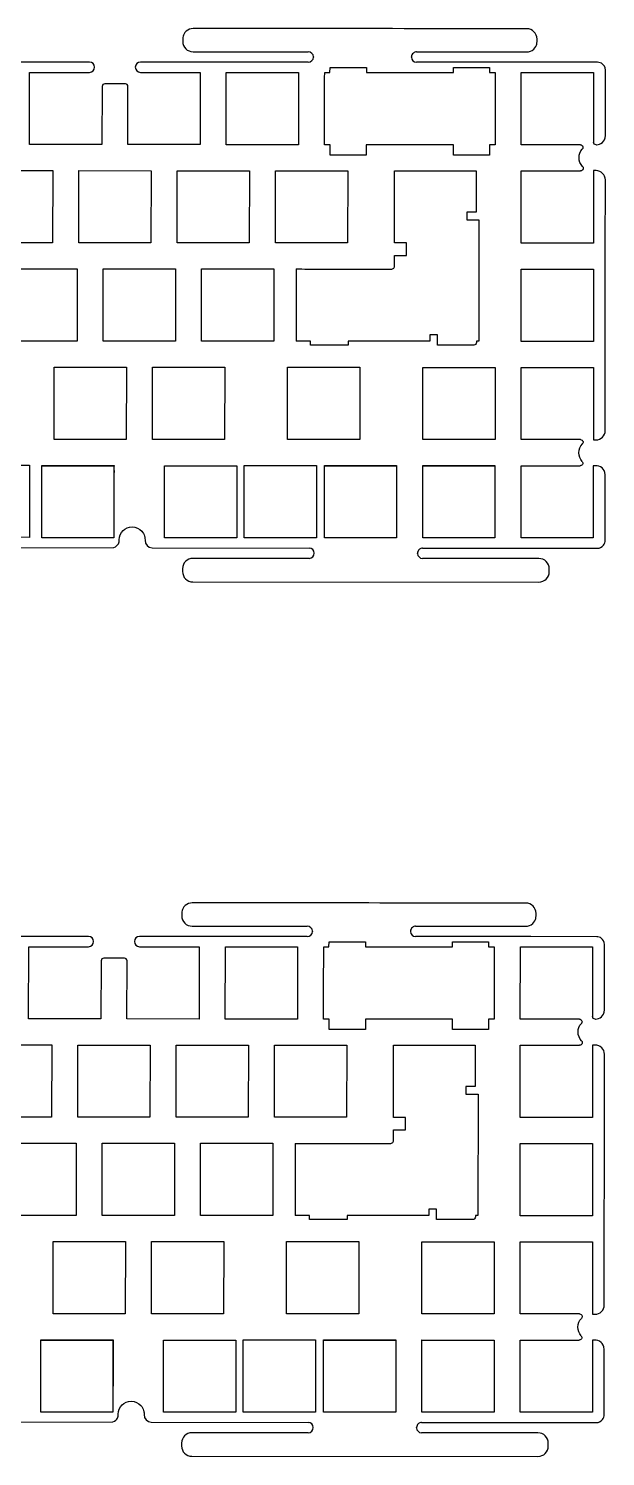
# Model space of a CAD drawing. Header units: millimetres. Extents: x 629 to 934, y -303 to 163.
# Drawn here: x 821.6 to 933.3, y -113.5 to 163.3 of the extents above; entities that cross this region are included whole.
import ezdxf

# ---------------------------------------------------------------- set-up
doc = ezdxf.new("R2010")
doc.units = ezdxf.units.MM
doc.header["$MEASUREMENT"] = 0
doc.layers.get('0').update_dxf_attribs({"lineweight": 0})

msp = doc.modelspace()

# ---------------------------------------------------------------- linework, layer by layer
at = {"color": 2, "lineweight": 25, "true_color": 0xf1eb1f}
for p, q in [((853.42, 158.81), (875.75, 158.8)), ((876.74, 157.8), (876.74, 157.79)), ((895.74, 157.78), (895.74, 157.8)), ((828.33, 156.82), (806.1, 156.83)), ((830.76, 156.82), (828.33, 156.82)), ((833.33, 156.82), (830.76, 156.82)), ((834.33, 155.82), (834.33, 155.82)), ((842.24, 155.81), (842.24, 155.81)), ((875.75, 156.8), (843.24, 156.81)), ((919.06, 156.77), (896.73, 156.78)), ((931.81, 156.77), (919.06, 156.77)), ((821.76, 140.82), (821.76, 154.82)), ((821.76, 154.82), (833.33, 154.82)), ((840.31, 152.59), (836.31, 152.59)), ((843.24, 154.81), (854.81, 154.81)), ((854.81, 154.81), (854.81, 140.81)), ((917.01, 140.77), (917.01, 154.77)), ((917.01, 154.77), (931.01, 154.77)), ((931.01, 154.77), (931.01, 141.27)), ((835.81, 152.1), (835.76, 140.82)), ((840.81, 140.81), (840.81, 152.09)), ((835.76, 140.82), (821.76, 140.82)), ((854.81, 140.81), (840.81, 140.81)), ((928.47, 140.77), (917.01, 140.77)), ((892.43, 121.74), (892.44, 135.74)), ((892.43, 121.74), (892.44, 135.74)), ((892.44, 135.74), (908.27, 135.73)), ((892.44, 135.74), (908.27, 135.73)), ((908.27, 135.73), (908.27, 127.73)), ((908.27, 135.73), (908.27, 127.73)), ((917, 121.72), (917, 135.72)), ((917, 135.72), (928.51, 135.72)), ((931, 135.77), (931, 121.72)), ((908.27, 127.73), (906.44, 127.73)), ((906.44, 127.73), (906.44, 126.2)), ((906.44, 126.2), (908.82, 126.2)), ((908.82, 126.2), (908.8, 102.68)), ((894.79, 121.74), (892.43, 121.74)), ((894.79, 121.74), (892.43, 121.74)), ((892.43, 119.29), (894.79, 119.29)), ((894.79, 119.29), (894.79, 121.74)), ((931, 121.72), (917, 121.72)), ((873.38, 116.7), (873.37, 102.7)), ((876.18, 102.7), (873.37, 102.7)), ((876.18, 101.94), (876.18, 102.7)), ((899.28, 102.68), (883.5, 102.69)), ((883.5, 102.69), (883.5, 101.94)), ((900.8, 103.93), (899.28, 103.93)), ((899.28, 103.93), (899.28, 102.68)), ((900.8, 101.93), (900.8, 103.93)), ((908.8, 102.68), (908.31, 102.68)), ((883.5, 101.94), (876.18, 101.94)), ((916.98, 83.62), (916.98, 97.62)), ((916.98, 97.62), (930.98, 97.62)), ((930.98, 97.62), (930.98, 83.57)), ((928.48, 83.62), (916.98, 83.62)), ((824.1, 65.62), (824.11, 78.62)), ((824.1, 78.57), (838.1, 78.57)), ((824.1, 64.57), (824.1, 78.57)), ((824.11, 78.62), (828.61, 78.62)), ((828.61, 78.62), (832.61, 78.62)), ((838.1, 78.57), (838.1, 64.57)), ((847.91, 78.57), (861.91, 78.57)), ((847.91, 64.57), (847.91, 78.57)), ((861.91, 78.57), (861.91, 64.57)), ((878.87, 78.57), (892.87, 78.57)), ((878.87, 64.57), (878.87, 78.57)), ((892.87, 78.57), (892.87, 64.57)), ((897.92, 78.57), (911.92, 78.57)), ((897.92, 64.57), (897.92, 78.57)), ((911.92, 78.57), (911.92, 64.57)), ((916.97, 64.57), (916.97, 78.57)), ((916.97, 78.57), (928.44, 78.57)), ((916.97, 64.57), (916.97, 78.57)), ((930.97, 78.57), (930.97, 64.57)), ((930.97, 78.57), (930.97, 64.57)), ((824.1, 64.62), (824.1, 65.62)), ((838.1, 64.61), (824.1, 64.62)), ((838.1, 64.57), (824.1, 64.57)), ((838.1, 65.57), (838.1, 64.61)), ((861.91, 64.57), (847.91, 64.57)), ((892.87, 64.57), (878.87, 64.57)), ((911.92, 64.57), (897.92, 64.57)), ((930.97, 64.57), (916.97, 64.57)), ((930.97, 64.57), (916.97, 64.57)), ((792.63, 62.63), (838.1, 62.71)), ((845.49, 62.61), (875.92, 62.6)), ((876.91, 61.6), (876.91, 61.59)), ((896.91, 61.57), (896.91, 61.59)), ((875.92, 60.6), (853.39, 60.6)), ((920.43, 60.57), (897.9, 60.58)), ((853.39, 56.03), (920.43, 56)), ((853.24, -10.7), (875.56, -10.71)), ((828.15, -12.69), (805.91, -12.67)), ((830.58, -12.69), (828.15, -12.69)), ((833.15, -12.69), (830.58, -12.69)), ((834.15, -13.69), (834.15, -13.69)), ((842.06, -13.69), (842.06, -13.69)), ((875.56, -12.71), (843.06, -12.69)), ((876.55, -11.7), (876.55, -11.72)), ((895.55, -11.73), (895.55, -11.71)), ((918.87, -12.73), (896.54, -12.72)), ((931.63, -12.74), (918.87, -12.73)), ((821.57, -28.68), (821.58, -14.68)), ((821.58, -14.68), (833.15, -14.69)), ((843.06, -14.69), (854.63, -14.7)), ((854.63, -14.7), (854.62, -28.7)), ((916.82, -28.73), (916.83, -14.73)), ((916.83, -14.73), (930.83, -14.74)), ((930.83, -14.74), (930.82, -28.24)), ((835.62, -17.41), (835.57, -28.69)), ((840.13, -16.91), (836.12, -16.91)), ((840.62, -28.69), (840.63, -17.41)), ((835.57, -28.69), (821.57, -28.68)), ((854.62, -28.7), (840.62, -28.69)), ((928.28, -28.73), (916.82, -28.73)), ((892.25, -47.77), (892.25, -33.77)), ((892.25, -33.77), (908.08, -33.78)), ((892.25, -47.77), (892.25, -33.77)), ((892.25, -33.77), (908.08, -33.78)), ((908.08, -33.78), (908.08, -41.77)), ((908.08, -33.78), (908.08, -41.77)), ((916.81, -47.78), (916.82, -33.78)), ((916.82, -33.78), (928.32, -33.78)), ((930.82, -33.74), (930.81, -47.79)), ((908.08, -41.77), (906.25, -41.77)), ((906.25, -41.77), (906.25, -43.3)), ((906.25, -43.3), (908.63, -43.3)), ((908.63, -43.3), (908.62, -66.82)), ((894.61, -47.77), (892.25, -47.77)), ((894.61, -47.77), (892.25, -47.77)), ((894.61, -50.21), (894.61, -47.77)), ((930.81, -47.79), (916.81, -47.78)), ((892.25, -50.21), (894.61, -50.21)), ((873.19, -52.81), (873.19, -66.81)), ((900.62, -65.57), (899.09, -65.57)), ((899.09, -65.57), (899.09, -66.82)), ((900.62, -67.57), (900.62, -65.57)), ((875.99, -66.81), (873.19, -66.81)), ((875.99, -67.56), (875.99, -66.81)), ((883.31, -67.56), (875.99, -67.56)), ((899.09, -66.82), (883.31, -66.81)), ((883.31, -66.81), (883.31, -67.56)), ((908.62, -66.82), (908.12, -66.82)), ((916.79, -85.88), (916.8, -71.88)), ((916.8, -71.88), (930.8, -71.89)), ((930.8, -71.89), (930.79, -85.94)), ((928.3, -85.88), (916.79, -85.88)), ((823.91, -103.88), (823.92, -90.88)), ((823.91, -90.94), (837.91, -90.94)), ((823.91, -104.94), (823.91, -90.94)), ((823.92, -90.88), (828.42, -90.88)), ((828.42, -90.88), (832.42, -90.89)), ((837.91, -90.94), (837.91, -104.94)), ((847.72, -90.94), (861.73, -90.94)), ((847.72, -104.94), (847.72, -90.94)), ((861.73, -90.94), (861.73, -104.94)), ((878.68, -90.94), (892.68, -90.94)), ((878.68, -104.94), (878.68, -90.94)), ((892.68, -90.94), (892.68, -104.94)), ((897.73, -90.94), (911.73, -90.94)), ((897.73, -104.94), (897.73, -90.94)), ((911.73, -90.94), (911.73, -104.94)), ((916.78, -104.93), (916.79, -90.93)), ((916.78, -104.94), (916.78, -90.94)), ((916.79, -90.93), (928.25, -90.93)), ((930.79, -90.94), (930.78, -104.94)), ((930.78, -90.94), (930.78, -104.94)), ((823.91, -104.88), (823.91, -103.88)), ((837.91, -104.89), (823.91, -104.88)), ((837.91, -104.94), (823.91, -104.94)), ((837.91, -103.93), (837.91, -104.89)), ((861.73, -104.94), (847.72, -104.94)), ((892.68, -104.94), (878.68, -104.94)), ((911.73, -104.94), (897.73, -104.94)), ((930.78, -104.94), (916.78, -104.93)), ((930.78, -104.94), (916.78, -104.94)), ((792.44, -106.88), (837.91, -106.8)), ((845.3, -106.89), (875.73, -106.91)), ((876.72, -107.9), (876.72, -107.92)), ((896.72, -107.93), (896.72, -107.91)), ((875.73, -108.91), (853.2, -108.9)), ((920.24, -108.93), (897.71, -108.92)), ((853.2, -113.47), (920.24, -113.5))]:
    msp.add_line(p, q, dxfattribs=at)
for points in [[(903.88, 154.78), (903.88, 155.78), (910.88, 155.78), (910.88, 154.78), (910.96, 154.78), (911.98, 154.76), (911.96, 147.71), (911.96, 141.72), (911.94, 140.75), (910.87, 140.76), (910.87, 138.78), (903.87, 138.78), (903.87, 140.78), (886.99, 140.79), (886.99, 138.79), (879.99, 138.79), (879.99, 140.77), (878.89, 140.79), (878.91, 147.56), (878.91, 153.79), (878.93, 154.81), (879.91, 154.79), (879.96, 155.79), (887, 155.79), (887, 154.79)], [(859.86, 154.8), (873.86, 154.8), (873.86, 140.8), (859.86, 140.8)], [(826.23, 135.77), (826.22, 121.77), (812.22, 121.78), (812.23, 135.78)], [(831.27, 121.77), (831.28, 135.77), (845.28, 135.76), (845.27, 121.76)], [(864.32, 121.75), (850.32, 121.76), (850.33, 135.76), (864.33, 135.75)], [(883.37, 121.74), (869.37, 121.75), (869.38, 135.75), (883.38, 135.74)], [(830.98, 116.72), (830.97, 102.72), (816.97, 102.72), (816.98, 116.72)], [(850.02, 102.71), (836.02, 102.72), (836.03, 116.72), (850.03, 116.71)], [(855.08, 116.71), (869.08, 116.7), (869.07, 102.7), (855.07, 102.71)], [(930.99, 102.67), (916.99, 102.67), (916.99, 116.67), (930.99, 116.67)], [(826.5, 97.67), (840.5, 97.66), (840.49, 83.66), (826.49, 83.67)], [(845.54, 83.66), (845.55, 97.66), (859.55, 97.65), (859.54, 83.65)], [(871.73, 83.65), (871.74, 97.65), (885.74, 97.64), (885.73, 83.64)], [(897.93, 97.63), (911.93, 97.63), (911.93, 83.63), (897.93, 83.63)], [(805.17, 64.68), (805.19, 78.68), (821.73, 78.68), (821.73, 64.66), (806.18, 64.68), (805.18, 64.68), (805.18, 64.68)], [(863.35, 78.6), (877.32, 78.59), (877.32, 64.59), (863.34, 64.6)], [(878.87, 78.59), (892.87, 78.59), (892.87, 64.59), (878.87, 64.59)], [(897.92, 78.58), (911.92, 78.58), (911.92, 64.58), (897.92, 64.58)], [(903.69, -14.72), (903.69, -13.72), (910.69, -13.73), (910.69, -14.73), (910.78, -14.73), (911.79, -14.74), (911.77, -21.79), (911.77, -27.78), (911.76, -28.76), (910.68, -28.74), (910.68, -30.73), (903.68, -30.72), (903.68, -28.72), (886.81, -28.71), (886.81, -30.71), (879.81, -30.71), (879.81, -28.74), (878.71, -28.72), (878.72, -21.94), (878.73, -15.71), (878.74, -14.69), (879.73, -14.71), (879.77, -13.71), (886.81, -13.71), (886.81, -14.71)], [(859.68, -14.7), (873.68, -14.71), (873.67, -28.71), (859.67, -28.7)], [(826.04, -33.73), (826.03, -47.73), (812.03, -47.73), (812.04, -33.73)], [(831.08, -47.74), (831.09, -33.74), (845.09, -33.74), (845.08, -47.74)], [(864.13, -47.75), (850.13, -47.75), (850.14, -33.75), (864.14, -33.75)], [(883.18, -47.76), (869.18, -47.76), (869.19, -33.76), (883.19, -33.76)], [(830.79, -52.79), (830.79, -66.79), (816.79, -66.78), (816.79, -52.78)], [(849.84, -66.8), (835.84, -66.79), (835.84, -52.79), (849.84, -52.8)], [(854.89, -52.8), (868.89, -52.8), (868.89, -66.8), (854.89, -66.8)], [(930.8, -66.84), (916.8, -66.83), (916.81, -52.83), (930.81, -52.84)], [(826.31, -71.83), (840.31, -71.84), (840.3, -85.84), (826.3, -85.83)], [(845.35, -85.84), (845.36, -71.84), (859.36, -71.85), (859.35, -85.85)], [(871.55, -85.86), (871.55, -71.86), (885.55, -71.86), (885.55, -85.86)], [(897.75, -71.87), (911.75, -71.88), (911.74, -85.88), (897.74, -85.87)], [(863.16, -90.9), (877.14, -90.91), (877.13, -104.91), (863.16, -104.9)], [(878.69, -90.91), (892.69, -90.92), (892.68, -104.92), (878.68, -104.91)], [(897.74, -90.92), (911.74, -90.93), (911.73, -104.93), (897.73, -104.92)]]:
    msp.add_lwpolyline(points, close=True, dxfattribs=at)
for points, knots in [([(896.73, 158.78), (900.78, 158.78), (904.82, 158.78), (908.41, 158.78), (910.24, 158.78), (911.96, 158.78), (913.49, 158.78), (914.19, 158.78), (914.85, 158.78), (915.48, 158.78), (915.92, 158.78), (916.42, 158.78), (917.01, 158.77), (917.34, 158.77), (917.69, 158.77), (918.06, 158.77), (918.51, 158.77), (919.06, 158.97), (919.43, 159.31), (919.76, 159.63), (919.94, 160.03), (920, 160.28), (920.03, 160.41), (920.06, 160.56), (920.06, 160.77), (920.06, 160.91), (920.06, 161.14), (920.06, 161.28), (920.06, 162.38), (919.17, 163.28), (918.06, 163.28), (905.1, 163.28), (892.13, 163.29), (881.39, 163.3), (876.02, 163.3), (871.2, 163.3), (867.23, 163.3), (866.14, 163.3), (865.11, 163.3), (864.15, 163.3), (863.57, 163.31), (863, 163.31), (862.32, 163.31), (860.07, 163.31), (857, 163.31), (853.42, 163.31), (852.99, 163.31), (852.45, 163.13), (852.08, 162.8), (851.73, 162.48), (851.55, 162.06), (851.49, 161.82), (851.45, 161.68), (851.42, 161.53), (851.42, 161.31), (851.42, 161.18), (851.42, 160.95), (851.42, 160.81), (851.42, 159.7), (852.32, 158.81), (853.42, 158.81)], [0, 0, 0, 0, 1, 1, 1, 2, 2, 2, 3, 3, 3, 4, 4, 4, 5, 5, 5, 6, 6, 6, 7, 7, 7, 8, 8, 8, 9, 9, 9, 10, 10, 10, 11, 11, 11, 12, 12, 12, 13, 13, 13, 14, 14, 14, 15, 15, 15, 16, 16, 16, 17, 17, 17, 18, 18, 18, 19, 19, 19, 20, 20, 20, 20]), ([(896.73, 158.78), (896.51, 158.79), (896.29, 158.71), (896.11, 158.57), (895.88, 158.38), (895.74, 158.09), (895.74, 157.8)], [0, 0, 0, 0, 1, 1, 1, 2, 2, 2, 2]), ([(895.74, 157.78), (895.74, 157.23), (896.18, 156.79), (896.73, 156.78), (896.73, 156.78), (896.73, 156.78), (896.73, 156.78)], [0, 0, 0, 0, 1, 1, 1, 2, 2, 2, 2]), ([(931.51, 140.77), (931.51, 140.77), (931.57, 140.77), (931.6, 140.77), (931.99, 140.79), (932.37, 140.92), (932.72, 141.24), (933.01, 141.51), (933.31, 141.92), (933.31, 142.57), (933.31, 143.32), (933.31, 144.29), (933.31, 145.46), (933.31, 147.19), (933.31, 149.29), (933.31, 151.12), (933.31, 152.44), (933.31, 153.6), (933.31, 154.46), (933.31, 154.76), (933.31, 155.02), (933.31, 155.27), (933.31, 155.86), (933.03, 156.21), (932.76, 156.43), (932.46, 156.68), (932.14, 156.77), (931.81, 156.77)], [0, 0, 0, 0, 1, 1, 1, 2, 2, 2, 3, 3, 3, 4, 4, 4, 5, 5, 5, 6, 6, 6, 7, 7, 7, 8, 8, 8, 9, 9, 9, 9]), ([(931.51, 140.77), (931.38, 140.77), (931.24, 140.82), (931.15, 140.91), (931.06, 141.01), (931.01, 141.14), (931.01, 141.27)], [0, 0, 0, 0, 1, 1, 1, 2, 2, 2, 2]), ([(928.88, 136.56), (928.46, 137.01), (928.2, 137.61), (928.2, 138.27), (928.2, 138.91), (928.44, 139.49), (928.84, 139.94)], [0, 0, 0, 0, 1, 1, 1, 2, 2, 2, 2]), ([(928.47, 140.77), (928.58, 140.77), (928.69, 140.73), (928.77, 140.66), (928.86, 140.6), (928.92, 140.5), (928.95, 140.4), (928.98, 140.29), (928.97, 140.17), (928.93, 140.07), (928.91, 140.02), (928.88, 139.98), (928.84, 139.94)], [0, 0, 0, 0, 1, 1, 1, 2, 2, 2, 3, 3, 3, 4, 4, 4, 4]), ([(928.88, 136.56), (928.91, 136.52), (928.95, 136.47), (928.97, 136.42), (929.01, 136.32), (929.02, 136.21), (929, 136.1), (928.97, 135.99), (928.91, 135.89), (928.82, 135.83), (928.73, 135.76), (928.62, 135.72), (928.51, 135.72)], [0, 0, 0, 0, 1, 1, 1, 2, 2, 2, 3, 3, 3, 4, 4, 4, 4]), ([(930.98, 83.57), (931.14, 83.57), (931.31, 83.57), (931.48, 83.57), (932.47, 83.57), (933.28, 84.37), (933.28, 85.37), (933.29, 101.57), (933.29, 117.77), (933.3, 133.97), (933.3, 134.96), (932.5, 135.77), (931.5, 135.77), (931.34, 135.77), (931.17, 135.77), (931, 135.77)], [0, 0, 0, 0, 1, 1, 1, 2, 2, 2, 3, 3, 3, 4, 4, 4, 5, 5, 5, 5]), ([(873.38, 116.7), (874.14, 116.7), (874.9, 116.7), (875.66, 116.69), (876.23, 116.69), (876.79, 116.69), (877.36, 116.69), (877.4, 116.69), (877.43, 116.69), (877.46, 116.69), (877.47, 116.69), (877.48, 116.69), (877.49, 116.69), (877.5, 116.69), (877.51, 116.69), (877.56, 116.69), (880.43, 116.69), (883.31, 116.69), (885.7, 116.69), (887.15, 116.69), (888.42, 116.69), (889.4, 116.69), (889.69, 116.69), (889.96, 116.69), (890.33, 116.69), (890.78, 116.69), (891.32, 116.69), (891.93, 116.69), (892.09, 116.69), (892.32, 116.81), (892.39, 116.99), (892.42, 117.06), (892.43, 117.13), (892.43, 117.19), (892.43, 117.89), (892.43, 118.59), (892.43, 119.29)], [0, 0, 0, 0, 1, 1, 1, 2, 2, 2, 3, 3, 3, 4, 4, 4, 5, 5, 5, 6, 6, 6, 7, 7, 7, 8, 8, 8, 9, 9, 9, 10, 10, 10, 11, 11, 11, 12, 12, 12, 12]), ([(908.31, 102.68), (908.31, 102.6), (908.31, 102.51), (908.31, 102.43), (908.3, 102.15), (908.08, 101.93), (907.8, 101.93), (905.47, 101.93), (903.14, 101.93), (900.8, 101.93)], [0, 0, 0, 0, 1, 1, 1, 2, 2, 2, 3, 3, 3, 3]), ([(928.48, 83.62), (928.59, 83.62), (928.7, 83.58), (928.79, 83.51), (928.88, 83.44), (928.94, 83.35), (928.97, 83.24), (929, 83.13), (928.99, 83.02), (928.94, 82.91), (928.92, 82.86), (928.89, 82.82), (928.85, 82.78)], [0, 0, 0, 0, 1, 1, 1, 2, 2, 2, 3, 3, 3, 4, 4, 4, 4]), ([(928.81, 79.4), (928.41, 79.84), (928.17, 80.43), (928.17, 81.07), (928.17, 81.73), (928.43, 82.33), (928.85, 82.78)], [0, 0, 0, 0, 1, 1, 1, 2, 2, 2, 2]), ([(832.61, 78.62), (833.71, 78.62), (834.82, 78.62), (835.48, 78.62), (835.69, 78.62), (835.86, 78.62), (835.97, 78.62), (836.08, 78.62), (836.2, 78.62), (836.39, 78.62), (836.58, 78.62), (836.82, 78.61), (837.11, 78.61), (837.11, 78.61), (837.13, 78.61), (837.13, 78.61), (837.14, 78.61), (837.15, 78.61), (837.16, 78.61), (837.47, 78.61), (837.79, 78.61), (838.11, 78.61)], [0, 0, 0, 0, 1, 1, 1, 2, 2, 2, 3, 3, 3, 4, 4, 4, 5, 5, 5, 6, 6, 6, 7, 7, 7, 7]), ([(838.11, 78.61), (838.11, 78.36), (838.1, 78.11), (838.1, 77.94), (838.1, 77.85), (838.1, 77.8), (838.1, 77.67), (838.1, 77.66), (838.1, 77.65), (838.11, 77.65), (838.11, 77.63), (838.11, 77.63), (838.11, 77.61), (838.1, 75.19), (838.1, 72.76), (838.1, 70.78), (838.1, 70.11), (838.1, 69.5), (838.1, 68.95), (838.1, 68.49), (838.1, 68.08), (838.1, 67.72), (838.1, 67.5), (838.1, 67.26), (838.1, 66.93), (838.1, 66.57), (838.1, 66.12), (838.1, 65.61), (838.1, 65.6), (838.1, 65.58), (838.1, 65.57)], [0, 0, 0, 0, 1, 1, 1, 2, 2, 2, 3, 3, 3, 4, 4, 4, 5, 5, 5, 6, 6, 6, 7, 7, 7, 8, 8, 8, 9, 9, 9, 10, 10, 10, 10]), ([(897.9, 62.58), (904.51, 62.58), (911.12, 62.58), (916.78, 62.58), (919.61, 62.58), (922.2, 62.58), (924.44, 62.58), (925.32, 62.58), (926.14, 62.58), (926.9, 62.58), (927.4, 62.58), (927.95, 62.58), (928.61, 62.58), (929.52, 62.57), (930.58, 62.57), (931.77, 62.57), (932.15, 62.57), (932.65, 62.77), (932.94, 63.14), (933.17, 63.42), (933.27, 63.79), (933.27, 64.07), (933.27, 67.01), (933.27, 69.95), (933.27, 72.35), (933.27, 73.98), (933.27, 75.33), (933.27, 76.33), (933.27, 76.48), (933.27, 76.63), (933.27, 76.77), (933.27, 77.45), (932.95, 77.86), (932.67, 78.12), (932.22, 78.51), (931.77, 78.57), (931.48, 78.57), (931.23, 78.57), (931.1, 78.57), (930.97, 78.57)], [0, 0, 0, 0, 1, 1, 1, 2, 2, 2, 3, 3, 3, 4, 4, 4, 5, 5, 5, 6, 6, 6, 7, 7, 7, 8, 8, 8, 9, 9, 9, 10, 10, 10, 11, 11, 11, 12, 12, 12, 13, 13, 13, 13]), ([(928.81, 79.4), (928.88, 79.32), (928.93, 79.21), (928.94, 79.1), (928.94, 79), (928.91, 78.88), (928.85, 78.79), (928.79, 78.7), (928.7, 78.63), (928.6, 78.6), (928.55, 78.58), (928.49, 78.57), (928.44, 78.57)], [0, 0, 0, 0, 1, 1, 1, 2, 2, 2, 3, 3, 3, 4, 4, 4, 4]), ([(838.1, 62.71), (838.5, 62.84), (838.8, 63.15), (838.95, 63.43), (839.02, 63.56), (839.06, 63.69), (839.08, 63.78), (839.1, 63.85), (839.12, 63.97), (839.12, 64.13), (839.12, 64.15), (839.12, 64.19), (839.12, 64.22), (839.12, 65.6), (840.24, 66.72), (841.62, 66.72), (842.38, 66.72), (843.05, 66.37), (843.48, 65.89), (843.74, 65.6), (843.92, 65.26), (844.02, 64.93), (844.08, 64.72), (844.12, 64.56), (844.12, 64.21), (844.12, 64.18), (844.12, 64.14), (844.12, 64.11), (844.12, 63.32), (844.72, 62.68), (845.49, 62.61)], [0, 0, 0, 0, 1, 1, 1, 2, 2, 2, 3, 3, 3, 4, 4, 4, 5, 5, 5, 6, 6, 6, 7, 7, 7, 8, 8, 8, 9, 9, 9, 10, 10, 10, 10]), ([(897.9, 62.58), (897.68, 62.58), (897.45, 62.51), (897.28, 62.37), (897.05, 62.18), (896.91, 61.89), (896.91, 61.59)], [0, 0, 0, 0, 1, 1, 1, 2, 2, 2, 2]), ([(853.39, 60.6), (853.39, 60.6), (853.39, 60.6), (853.39, 60.6), (852.28, 60.6), (851.39, 59.71), (851.39, 58.6), (851.39, 58.41), (851.39, 58.22), (851.39, 58.04), (851.39, 56.93), (852.28, 56.04), (853.39, 56.03)], [0, 0, 0, 0, 1, 1, 1, 2, 2, 2, 3, 3, 3, 4, 4, 4, 4]), ([(920.43, 56), (921.53, 56), (922.43, 56.9), (922.43, 58), (922.43, 58.19), (922.43, 58.38), (922.43, 58.57), (922.43, 59.68), (921.53, 60.57), (920.43, 60.57)], [0, 0, 0, 0, 1, 1, 1, 2, 2, 2, 3, 3, 3, 3]), ([(896.54, -10.72), (900.59, -10.72), (904.63, -10.72), (908.23, -10.72), (910.06, -10.73), (911.77, -10.73), (913.3, -10.73), (914, -10.73), (914.67, -10.73), (915.29, -10.73), (915.73, -10.73), (916.23, -10.73), (916.82, -10.73), (917.15, -10.73), (917.5, -10.73), (917.87, -10.73), (918.33, -10.73), (918.87, -10.53), (919.24, -10.19), (919.58, -9.88), (919.75, -9.47), (919.81, -9.22), (919.85, -9.09), (919.87, -8.95), (919.87, -8.73), (919.87, -8.6), (919.87, -8.36), (919.87, -8.23), (919.87, -7.12), (918.98, -6.23), (917.87, -6.23), (904.91, -6.22), (891.94, -6.21), (881.2, -6.21), (875.83, -6.2), (871.02, -6.2), (867.04, -6.2), (865.95, -6.2), (864.93, -6.2), (863.97, -6.2), (863.38, -6.2), (862.81, -6.2), (862.13, -6.2), (859.88, -6.2), (856.82, -6.2), (853.24, -6.19), (852.81, -6.19), (852.27, -6.38), (851.9, -6.71), (851.55, -7.02), (851.37, -7.44), (851.3, -7.69), (851.27, -7.82), (851.24, -7.97), (851.24, -8.19), (851.24, -8.33), (851.24, -8.56), (851.24, -8.7), (851.24, -9.8), (852.13, -10.7), (853.24, -10.7)], [0, 0, 0, 0, 1, 1, 1, 2, 2, 2, 3, 3, 3, 4, 4, 4, 5, 5, 5, 6, 6, 6, 7, 7, 7, 8, 8, 8, 9, 9, 9, 10, 10, 10, 11, 11, 11, 12, 12, 12, 13, 13, 13, 14, 14, 14, 15, 15, 15, 16, 16, 16, 17, 17, 17, 18, 18, 18, 19, 19, 19, 20, 20, 20, 20]), ([(896.54, -10.72), (896.32, -10.72), (896.1, -10.8), (895.93, -10.93), (895.7, -11.12), (895.55, -11.41), (895.55, -11.71)], [0, 0, 0, 0, 1, 1, 1, 2, 2, 2, 2]), ([(895.55, -11.73), (895.55, -12.28), (896, -12.72), (896.54, -12.72), (896.54, -12.72), (896.54, -12.72), (896.54, -12.72)], [0, 0, 0, 0, 1, 1, 1, 2, 2, 2, 2]), ([(931.32, -28.74), (931.33, -28.74), (931.38, -28.74), (931.42, -28.73), (931.81, -28.71), (932.18, -28.58), (932.53, -28.27), (932.83, -28), (933.12, -27.58), (933.12, -26.94), (933.12, -26.19), (933.12, -25.22), (933.12, -24.04), (933.12, -22.31), (933.12, -20.22), (933.13, -18.38), (933.13, -17.07), (933.13, -15.9), (933.13, -15.04), (933.13, -14.75), (933.13, -14.48), (933.13, -14.24), (933.13, -13.65), (932.84, -13.29), (932.58, -13.08), (932.27, -12.82), (931.95, -12.74), (931.63, -12.74)], [0, 0, 0, 0, 1, 1, 1, 2, 2, 2, 3, 3, 3, 4, 4, 4, 5, 5, 5, 6, 6, 6, 7, 7, 7, 8, 8, 8, 9, 9, 9, 9]), ([(928.69, -32.94), (928.27, -32.5), (928.02, -31.89), (928.02, -31.23), (928.02, -30.59), (928.26, -30.01), (928.65, -29.57)], [0, 0, 0, 0, 1, 1, 1, 2, 2, 2, 2]), ([(928.28, -28.73), (928.39, -28.73), (928.5, -28.77), (928.59, -28.84), (928.67, -28.91), (928.74, -29), (928.76, -29.11), (928.79, -29.21), (928.78, -29.33), (928.74, -29.43), (928.72, -29.48), (928.69, -29.53), (928.65, -29.57)], [0, 0, 0, 0, 1, 1, 1, 2, 2, 2, 3, 3, 3, 4, 4, 4, 4]), ([(931.32, -28.74), (931.19, -28.74), (931.06, -28.68), (930.97, -28.59), (930.87, -28.5), (930.82, -28.37), (930.82, -28.24)], [0, 0, 0, 0, 1, 1, 1, 2, 2, 2, 2]), ([(928.69, -32.94), (928.73, -32.98), (928.76, -33.03), (928.78, -33.08), (928.83, -33.18), (928.84, -33.3), (928.81, -33.41), (928.78, -33.51), (928.72, -33.61), (928.63, -33.68), (928.55, -33.75), (928.44, -33.78), (928.32, -33.78)], [0, 0, 0, 0, 1, 1, 1, 2, 2, 2, 3, 3, 3, 4, 4, 4, 4]), ([(930.79, -85.94), (930.96, -85.94), (931.12, -85.94), (931.29, -85.94), (932.29, -85.94), (933.09, -85.13), (933.09, -84.14), (933.1, -67.94), (933.11, -51.74), (933.12, -35.54), (933.12, -34.54), (932.31, -33.74), (931.32, -33.74), (931.15, -33.74), (930.98, -33.74), (930.82, -33.74)], [0, 0, 0, 0, 1, 1, 1, 2, 2, 2, 3, 3, 3, 4, 4, 4, 5, 5, 5, 5]), ([(873.19, -52.81), (873.95, -52.81), (874.71, -52.81), (875.47, -52.81), (876.04, -52.81), (876.61, -52.81), (877.18, -52.81), (877.21, -52.81), (877.24, -52.81), (877.27, -52.81), (877.28, -52.81), (877.29, -52.81), (877.3, -52.81), (877.32, -52.81), (877.33, -52.81), (877.37, -52.81), (880.25, -52.81), (883.13, -52.81), (885.51, -52.81), (886.96, -52.81), (888.24, -52.82), (889.21, -52.82), (889.5, -52.82), (889.77, -52.82), (890.15, -52.82), (890.59, -52.82), (891.13, -52.82), (891.74, -52.82), (891.91, -52.82), (892.13, -52.69), (892.21, -52.51), (892.23, -52.44), (892.24, -52.38), (892.24, -52.32), (892.24, -51.62), (892.24, -50.91), (892.25, -50.21)], [0, 0, 0, 0, 1, 1, 1, 2, 2, 2, 3, 3, 3, 4, 4, 4, 5, 5, 5, 6, 6, 6, 7, 7, 7, 8, 8, 8, 9, 9, 9, 10, 10, 10, 11, 11, 11, 12, 12, 12, 12]), ([(908.12, -66.82), (908.12, -66.91), (908.12, -66.99), (908.12, -67.08), (908.12, -67.35), (907.89, -67.58), (907.62, -67.58), (905.28, -67.57), (902.95, -67.57), (900.62, -67.57)], [0, 0, 0, 0, 1, 1, 1, 2, 2, 2, 3, 3, 3, 3]), ([(928.62, -90.1), (928.23, -89.66), (927.99, -89.07), (927.99, -88.43), (927.99, -87.77), (928.24, -87.17), (928.66, -86.73)], [0, 0, 0, 0, 1, 1, 1, 2, 2, 2, 2]), ([(928.3, -85.88), (928.41, -85.88), (928.52, -85.92), (928.61, -85.99), (928.69, -86.06), (928.76, -86.16), (928.78, -86.26), (928.81, -86.37), (928.8, -86.49), (928.75, -86.59), (928.73, -86.64), (928.7, -86.69), (928.66, -86.73)], [0, 0, 0, 0, 1, 1, 1, 2, 2, 2, 3, 3, 3, 4, 4, 4, 4]), ([(832.42, -90.89), (833.53, -90.89), (834.63, -90.89), (835.29, -90.89), (835.51, -90.89), (835.68, -90.89), (835.78, -90.89), (835.89, -90.89), (836.01, -90.89), (836.2, -90.89), (836.4, -90.89), (836.64, -90.89), (836.92, -90.89), (836.93, -90.89), (836.94, -90.89), (836.95, -90.89), (836.95, -90.89), (836.96, -90.89), (836.97, -90.89), (837.29, -90.89), (837.6, -90.89), (837.92, -90.89)], [0, 0, 0, 0, 1, 1, 1, 2, 2, 2, 3, 3, 3, 4, 4, 4, 5, 5, 5, 6, 6, 6, 7, 7, 7, 7]), ([(837.92, -90.89), (837.92, -91.14), (837.92, -91.39), (837.92, -91.57), (837.92, -91.65), (837.92, -91.7), (837.92, -91.83), (837.92, -91.84), (837.92, -91.85), (837.92, -91.86), (837.92, -91.87), (837.92, -91.88), (837.92, -91.89), (837.92, -94.31), (837.92, -96.74), (837.92, -98.72), (837.92, -99.39), (837.91, -100.01), (837.91, -100.56), (837.91, -101.01), (837.91, -101.43), (837.91, -101.78), (837.91, -102.01), (837.91, -102.25), (837.91, -102.57), (837.91, -102.94), (837.91, -103.38), (837.91, -103.89), (837.91, -103.9), (837.91, -103.92), (837.91, -103.93)], [0, 0, 0, 0, 1, 1, 1, 2, 2, 2, 3, 3, 3, 4, 4, 4, 5, 5, 5, 6, 6, 6, 7, 7, 7, 8, 8, 8, 9, 9, 9, 10, 10, 10, 10]), ([(897.71, -106.92), (904.32, -106.92), (910.94, -106.92), (916.6, -106.93), (919.42, -106.93), (922.02, -106.93), (924.25, -106.93), (925.13, -106.93), (925.95, -106.93), (926.72, -106.93), (927.21, -106.93), (927.77, -106.93), (928.43, -106.93), (929.33, -106.93), (930.39, -106.93), (931.58, -106.93), (931.96, -106.93), (932.46, -106.73), (932.75, -106.36), (932.98, -106.08), (933.08, -105.72), (933.08, -105.43), (933.08, -102.49), (933.08, -99.55), (933.09, -97.15), (933.09, -95.52), (933.09, -94.17), (933.09, -93.17), (933.09, -93.02), (933.09, -92.88), (933.09, -92.74), (933.09, -92.06), (932.77, -91.64), (932.48, -91.39), (932.03, -90.99), (931.58, -90.94), (931.29, -90.94), (931.04, -90.94), (930.91, -90.94), (930.79, -90.94)], [0, 0, 0, 0, 1, 1, 1, 2, 2, 2, 3, 3, 3, 4, 4, 4, 5, 5, 5, 6, 6, 6, 7, 7, 7, 8, 8, 8, 9, 9, 9, 10, 10, 10, 11, 11, 11, 12, 12, 12, 13, 13, 13, 13]), ([(928.62, -90.1), (928.7, -90.18), (928.74, -90.29), (928.75, -90.4), (928.76, -90.51), (928.73, -90.62), (928.67, -90.71), (928.61, -90.8), (928.52, -90.87), (928.41, -90.91), (928.36, -90.93), (928.3, -90.93), (928.25, -90.93)], [0, 0, 0, 0, 1, 1, 1, 2, 2, 2, 3, 3, 3, 4, 4, 4, 4]), ([(837.91, -106.8), (838.31, -106.66), (838.62, -106.35), (838.77, -106.07), (838.84, -105.94), (838.87, -105.81), (838.9, -105.72), (838.91, -105.65), (838.94, -105.53), (838.94, -105.37), (838.94, -105.35), (838.94, -105.31), (838.94, -105.29), (838.94, -103.91), (840.06, -102.79), (841.44, -102.79), (842.2, -102.79), (842.86, -103.14), (843.29, -103.61), (843.56, -103.91), (843.74, -104.24), (843.83, -104.57), (843.9, -104.78), (843.94, -104.94), (843.94, -105.29), (843.94, -105.33), (843.94, -105.37), (843.94, -105.4), (843.94, -106.18), (844.54, -106.82), (845.3, -106.89)], [0, 0, 0, 0, 1, 1, 1, 2, 2, 2, 3, 3, 3, 4, 4, 4, 5, 5, 5, 6, 6, 6, 7, 7, 7, 8, 8, 8, 9, 9, 9, 10, 10, 10, 10]), ([(897.71, -106.92), (897.49, -106.92), (897.27, -107), (897.09, -107.14), (896.86, -107.32), (896.72, -107.61), (896.72, -107.91)], [0, 0, 0, 0, 1, 1, 1, 2, 2, 2, 2]), ([(853.2, -108.9), (853.2, -108.9), (853.2, -108.9), (853.2, -108.9), (852.1, -108.9), (851.2, -109.8), (851.2, -110.9), (851.2, -111.09), (851.2, -111.28), (851.2, -111.47), (851.2, -112.57), (852.09, -113.47), (853.2, -113.47)], [0, 0, 0, 0, 1, 1, 1, 2, 2, 2, 3, 3, 3, 4, 4, 4, 4]), ([(920.24, -113.5), (921.35, -113.5), (922.24, -112.61), (922.24, -111.5), (922.24, -111.31), (922.24, -111.12), (922.24, -110.93), (922.24, -109.83), (921.35, -108.93), (920.24, -108.93)], [0, 0, 0, 0, 1, 1, 1, 2, 2, 2, 3, 3, 3, 3])]:
    msp.add_open_spline(points, degree=3, knots=knots, dxfattribs=at)
for points in [[(876.74, 157.8), (876.74, 158.35), (876.3, 158.8), (875.75, 158.8)], [(875.75, 156.8), (876.3, 156.8), (876.74, 157.24), (876.74, 157.79)], [(834.33, 155.82), (834.33, 156.37), (833.89, 156.82), (833.33, 156.82)], [(833.33, 154.82), (833.89, 154.82), (834.33, 155.26), (834.33, 155.82)], [(843.24, 156.81), (842.69, 156.81), (842.24, 156.36), (842.24, 155.81)], [(842.24, 155.81), (842.24, 155.26), (842.69, 154.81), (843.24, 154.81)], [(836.31, 152.59), (836.03, 152.59), (835.81, 152.37), (835.81, 152.1)], [(840.81, 152.09), (840.81, 152.37), (840.59, 152.59), (840.31, 152.59)], [(876.91, 61.6), (876.91, 62.15), (876.47, 62.6), (875.92, 62.6)], [(875.92, 60.6), (876.46, 60.6), (876.91, 61.04), (876.91, 61.59)], [(896.91, 61.57), (896.91, 61.03), (897.35, 60.58), (897.9, 60.58)], [(876.55, -11.7), (876.55, -11.15), (876.11, -10.71), (875.56, -10.71)], [(834.15, -13.69), (834.15, -13.14), (833.7, -12.69), (833.15, -12.69)], [(833.15, -14.69), (833.7, -14.69), (834.15, -14.24), (834.15, -13.69)], [(843.06, -12.69), (842.5, -12.69), (842.06, -13.14), (842.06, -13.69)], [(842.06, -13.69), (842.06, -14.24), (842.5, -14.69), (843.06, -14.69)], [(875.56, -12.71), (876.11, -12.71), (876.55, -12.27), (876.55, -11.72)], [(836.12, -16.91), (835.84, -16.91), (835.62, -17.13), (835.62, -17.41)], [(840.63, -17.41), (840.63, -17.14), (840.4, -16.91), (840.13, -16.91)], [(876.72, -107.9), (876.72, -107.35), (876.28, -106.91), (875.73, -106.91)], [(875.73, -108.91), (876.28, -108.91), (876.72, -108.46), (876.72, -107.92)], [(896.72, -107.93), (896.72, -108.48), (897.16, -108.92), (897.71, -108.92)]]:
    msp.add_open_spline(points, degree=3, dxfattribs=at)

doc.saveas('drawing.dxf')
